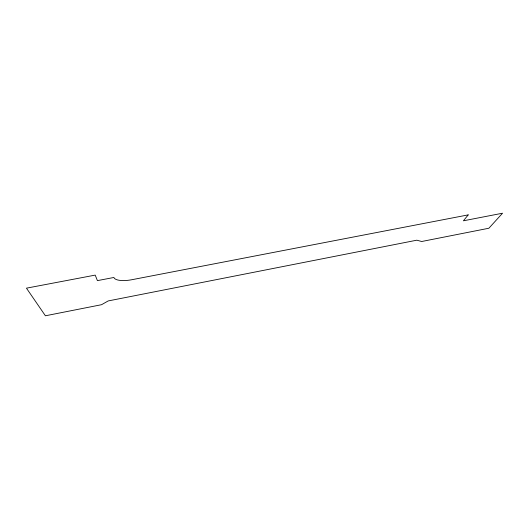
<?xml version="1.0" encoding="UTF-8"?>
<svg xmlns="http://www.w3.org/2000/svg" width="529" height="529" viewBox="0 0 529 529"><rect width="100%" height="100%" fill="white"/><g stroke="black" fill="none" stroke-linecap="round" stroke-linejoin="round"><path stroke-width="0.79" d="M468.205 214.886L463.411 220.805L502.55 213.213L488.869 228.237L421.673 241.502L416.819 240.192L108.2 300.935L101.542 304.704L45.408 315.787L26.45 288.166L95.22 275.106L97.409 280.628L113.894 277.474A16.544 5.674 -10.3 0 0 131.642 279.755L468.205 214.886"/></g></svg>
